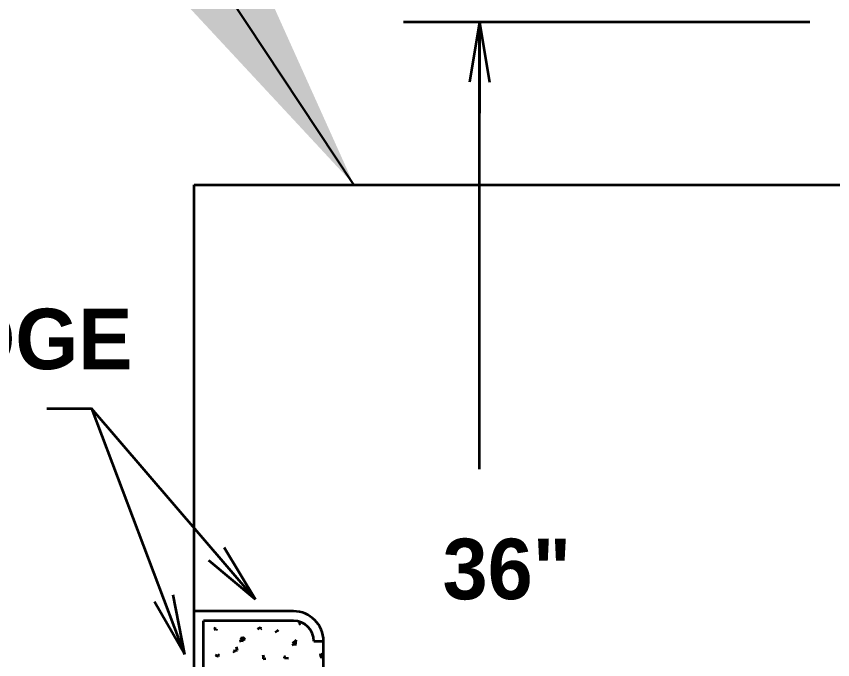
# Model space of a CAD drawing. Header units: inches. Extents: x 2025 to 34930, y -6955 to 4650.
# Drawn here: x 9593.8 to 9650.2, y -2506.5 to -2462 of the extents above; entities that cross this region are included whole.
import ezdxf

# ---------------------------------------------------------------- set-up
doc = ezdxf.new("R2010")
doc.units = ezdxf.units.IN
doc.header["$MEASUREMENT"] = 0
doc.layers.add('PDF-TEXT', color=7, linetype='Continuous', lineweight=35)
doc.styles.add('BOO', font='GOTHIC.TTF', dxfattribs={"height": 6})
doc.styles.add('Century Gothic_B', font='GOTHICB.TTF', dxfattribs={"height": 6.659722})
doc.styles.add('SWISS', font='swissl.ttf')
doc.dimstyles.new('STANDARD$7', dxfattribs={"dimscale": 48, "dimtxt": 0.125, "dimasz": 0.125, "dimexe": 0.0625, "dimexo": 0.0625, "dimgap": 0.0625, "dimtad": 1, "dimdec": 0, "dimzin": 3, "dimdsep": 46, "dimlunit": 4, "dimtxsty": 'SWISS', "dimcen": 0.0625, "dimadec": 0, "dimazin": 0, "dimtfac": 1, "dimtdec": 0, "dimtmove": 0, "dimatfit": 3, "dimfxl": 1, "dimfrac": 2, "dimtolj": 1, "dimtzin": 0, "dimarcsym": 0})

msp = doc.modelspace()

# ---------------------------------------------------------------- linework, layer by layer
at = {"layer": 'PDF-TEXT'}
for p, q in [((9648.671, -2462.369), (9620.571, -2462.369)), ((9625.823, -2462.369), (9625.133, -2466.513)), ((9625.823, -2493.277), (9625.823, -2462.369)), ((9625.823, -2462.369), (9626.514, -2466.513)), ((9625.823, -2462.369), (9625.823, -2468.674)), ((9606.096, -2534.88), (9606.096, -2473.615)), ((9606.096, -2473.615), (9725.539, -2473.615)), ((9595.929, -2489.094), (9599.002, -2489.094)), ((9610.345, -2502.301), (9599.002, -2489.094)), ((9605.472, -2506.098), (9599.042, -2489.094)), ((9610.345, -2502.301), (9608.169, -2498.707)), ((9610.345, -2502.301), (9607.121, -2499.607)), ((9605.472, -2506.098), (9604.652, -2501.978)), ((9605.472, -2506.098), (9603.361, -2502.467)), ((9612.974, -2503.114), (9606.096, -2503.114)), ((9606.759, -2534.88), (9606.759, -2503.777)), ((9612.974, -2503.777), (9606.759, -2503.777)), ((9613.393, -2504.011), (9613.339, -2504.057)), ((9613.453, -2503.981), (9613.393, -2504.011)), ((9613.398, -2503.863), (9613.453, -2503.981)), ((9607.528, -2504.306), (9607.574, -2504.221)), ((9607.604, -2504.452), (9607.528, -2504.306)), ((9607.65, -2504.332), (9607.604, -2504.452)), ((9610.581, -2504.268), (9610.494, -2504.365)), ((9610.768, -2504.313), (9610.581, -2504.268)), ((9610.721, -2504.38), (9610.768, -2504.313)), ((9611.715, -2504.575), (9611.695, -2504.59)), ((9611.835, -2504.5), (9611.715, -2504.575)), ((9611.875, -2504.477), (9611.835, -2504.5)), ((9611.922, -2504.433), (9611.875, -2504.477)), ((9609.3, -2505.1), (9609.432, -2504.914)), ((9609.354, -2505.25), (9609.3, -2505.1)), ((9609.418, -2505.137), (9609.406, -2505.226)), ((9609.606, -2505.054), (9609.418, -2505.137)), ((9609.432, -2504.914), (9609.509, -2504.947)), ((9609.509, -2504.947), (9609.606, -2505.054)), ((9613.149, -2505.107), (9612.909, -2505.339)), ((9613.109, -2505.474), (9613.149, -2505.107)), ((9614.383, -2505.186), (9615.046, -2505.186)), ((9615.046, -2523.209), (9615.046, -2505.186)), ((9609.02, -2505.586), (9609.08, -2505.834)), ((9612.909, -2505.339), (9612.969, -2505.482)), ((9607.615, -2506.203), (9607.679, -2506.133)), ((9607.675, -2506.249), (9607.615, -2506.203)), ((9607.765, -2506.225), (9607.675, -2506.249)), ((9607.679, -2506.133), (9607.704, -2506.085)), ((9607.753, -2506.083), (9607.809, -2506.153)), ((9607.809, -2506.153), (9607.765, -2506.225)), ((9609.08, -2505.834), (9608.82, -2505.864)), ((9608.82, -2505.864), (9608.866, -2505.976)), ((9610.915, -2506.283), (9610.874, -2506.141)), ((9610.874, -2506.141), (9610.874, -2506.404)), ((9612.341, -2506.27), (9612.451, -2506.211)), ((9612.354, -2506.368), (9612.341, -2506.27)), ((9614.833, -2506.142), (9614.866, -2506.048)), ((9614.941, -2506.368), (9614.833, -2506.142)), ((9614.866, -2506.048), (9614.981, -2506.096)), ((9614.981, -2506.096), (9614.922, -2506.235)), ((9610.874, -2506.404), (9611.055, -2506.381)), ((9612.626, -2506.371), (9612.354, -2506.368)), ((9615.046, -2506.362), (9614.941, -2506.368))]:
    msp.add_line(p, q, dxfattribs=at)
for radius in [2.072, 1.409]:
    msp.add_arc((9612.974, -2505.186), radius, 0, 90, dxfattribs=at)

# ---------------------------------------------------------------- texts
at = {"layer": 'PDF-TEXT', "style": 'Century Gothic_B'}
msp.add_text('36"', height=4.1875, dxfattribs=at).set_placement((9623.277, -2502.281))
at = {"layer": 'PDF-TEXT', "insert": (9583.48, -2482.187), "char_height": 4.1875, "width": 34.76796, "attachment_point": 2, "style": 'BOO'}
msp.add_mtext('{\\fCentury Gothic|b1|i0|c0|p34;METAL EDGE}', dxfattribs=at)

# ---------------------------------------------------------------- leaders
at = {"layer": 'PDF-TEXT'}
for points, override in [([(9617.151, -2473.615), (9601.968, -2450.725), (9594.765, -2450.725)], {"dimscale": 4608.000444, "dimtxt": 0.938}), ([(9648.94, -2288.556), (9692.53, -2312.055), (9715.021, -2312.055)], {"dimscale": 4608.000444, "dimtxt": 0.938, "dimasz": 0.125})]:
    msp.add_leader(points, dimstyle='STANDARD$7', override=override, dxfattribs=at)

doc.saveas('drawing.dxf')
